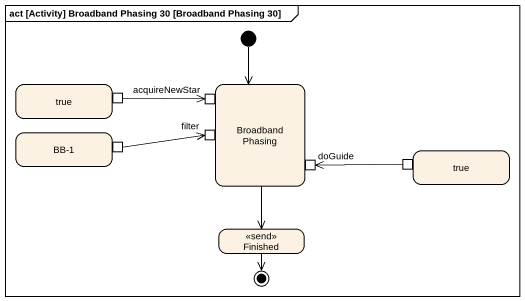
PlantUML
@startuml
mainframe act [Activity] Broadband Phasing 30 [Broadband Phasing 30]
hide empty description
state true {
  state pin1 <<outputPin>>
}
state "Broadband Phasing" as Broadband_Phasing {
  state acquireNewStar <<inputPin>>
  state filter <<inputPin>>
  state doGuide <<inputPin>>
}
state "BB-1" as BB_1 {
  state pin2 <<outputPin>>
}
state "true" as true_2 {
  state pin3 <<outputPin>>
}
state Finished <<send>>
[*] --> Broadband_Phasing
pin1 -right-> acquireNewStar
Broadband_Phasing --> Finished
pin2 -right-> filter
pin3 -left-> doGuide
Finished --> [*]
@enduml
